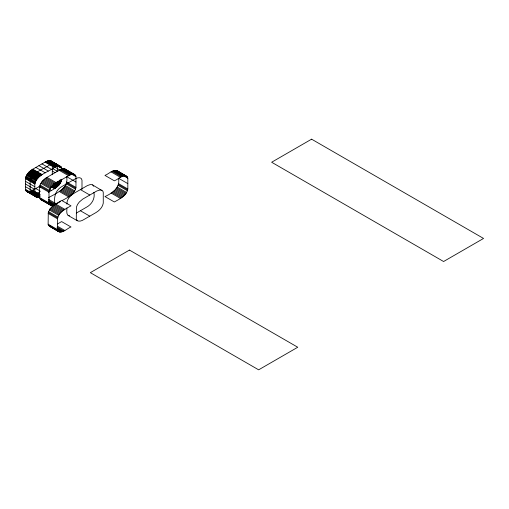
<?xml version="1.0" encoding="UTF-8"?>
<svg xmlns="http://www.w3.org/2000/svg" width="509" height="509" viewBox="0 0 509 509"><rect width="100%" height="100%" fill="white"/><g stroke="black" fill="none" stroke-linecap="round" stroke-linejoin="round"><path stroke-width="0.76" d="M36.292 197.021L25.864 190.684L25.45 189.399L25.45 178.627C26.093 174.46 29.357 171.253 32.837 169.179L45.034 162.136C47.038 161.054 50.257 159.457 52.007 161.767L61.449 167.327M26.653 191.492L27.785 191.848L30.063 191.562L39.447 196.983C37.628 197.785 34.956 197.117 34.828 194.813L34.828 184.042C36.731 174.759 47.808 172.335 54.412 167.55C56.963 165.298 62.817 165.272 61.799 170.012M57.549 223.928L61.614 221.58L70.993 226.995C68.2 227.612 59.578 236.227 57.511 229.597L57.511 218.819C58.611 212.049 65.706 208.811 70.993 205.852L61.614 200.431L53.623 205.222L51.333 205.445L40.815 199.668L39.613 197.575L39.613 186.803C40.256 182.636 43.52 179.429 47 177.355L59.197 170.311C61.201 169.236 64.42 167.633 66.17 169.942L75.548 175.363L75.962 176.648L75.962 187.42C74.861 194.19 67.767 197.428 62.48 200.393M50.194 205.082L48.991 202.996L48.991 192.217C49.634 188.05 52.898 184.85 56.378 182.769L68.575 175.726C70.579 174.651 73.799 173.047 75.548 175.363M52.262 174.721L52.421 163.052L52.007 161.767M58.707 231.684L48.546 225.468L48.126 224.183L48.291 212.514L49.857 209.084L53.623 205.222L63.001 210.637M61.799 179.244C60.698 186.014 53.604 189.253 48.317 192.217M48.355 197.715C56.187 193.356 69.249 188.235 66.584 176.617L75.962 182.031M126.626 176.133C122.109 174.587 118.145 179.467 114.34 180.822L104.962 175.408C108.767 174.053 112.724 169.173 117.242 170.719L127.409 176.935L127.823 178.226L127.823 188.998C126.722 195.768 119.628 199.006 114.34 201.971L104.962 196.557C112.088 193.401 120.741 187.35 118.444 178.195L127.823 183.609M30.063 191.562L40.294 186.02M40.236 191.46C37.717 193.083 31.437 197.136 30.139 192.109L30.139 181.338C32.042 172.055 43.119 169.624 49.723 164.846C55.296 161.232 58.802 164.254 57.11 171.151M60.444 201.564L56.378 203.912L48.342 199.267M102.061 190.315L100.235 189.94L96.844 190.964L82.706 199.134L79.315 202.016L77.489 204.503L76.445 207.087L76.286 218.755C76.853 222.528 81.529 221.148 83.673 219.672L95.877 212.628C99.35 210.554 102.621 207.348 103.263 203.18L103.263 192.408L102.843 191.117L92.154 184.665L90.093 184.621L87.465 185.55L74.295 193.115C70.458 195.411 66.596 199.286 66.908 204.103M76.331 213.08L86.492 207.214C91.76 204.389 95.329 198.504 93.879 192.377M42.298 200.037L40.815 199.668M69.593 215.797C65.706 215.663 67.01 210.344 66.908 207.952M49.328 226.27L50.811 226.639M116.72 170.483L126.098 175.898M116.109 170.356L127.409 176.935M115.416 170.343L127.664 177.514M114.652 170.439L124.037 175.853M123.808 175.904L127.823 178.226M113.831 170.642L123.21 176.063M112.947 170.967L122.332 176.381M112.031 171.368L121.409 176.782M111.057 171.889L120.436 177.304M118.444 183.584L127.823 188.998M118.285 184.474L127.664 189.889M118.031 185.346L127.409 190.767M117.242 187.058L126.626 192.472M116.72 187.904L126.098 193.318M116.109 188.731L125.488 194.145M115.416 189.545L124.794 194.96M114.652 190.328L124.037 195.742M113.831 191.079L123.21 196.493M112.947 191.766L122.332 197.187M112.031 192.427L121.409 197.848M111.057 193.032L120.436 198.446M50.696 160.729L60.603 166.379M64.859 168.905L74.766 174.555M50.391 160.666L60.991 166.78M50.086 160.602L59.464 166.023M64.249 168.784L73.627 174.199M49.736 160.596L61.513 167.474M49.392 160.589L61.576 167.614M63.555 168.765L72.933 174.18M49.201 160.615L61.64 167.76M71.782 173.62L75.803 175.936M49.01 160.64L58.395 166.055M48.819 160.659L61.723 168.116M48.629 160.685L58.013 166.099M62.792 168.861L72.176 174.275M52.421 163.052L61.799 168.473M71.273 173.938L75.962 176.648M48.221 160.787L57.6 166.201M47.808 160.889L57.186 166.309M61.971 169.071L71.349 174.485M47.369 161.054L56.747 166.468M46.923 161.213L56.308 166.628M61.086 169.389L70.471 174.803M46.465 161.417L55.844 166.831M46.007 161.614L55.386 167.028M60.17 169.79L69.548 175.211M52.421 165.749L60.463 170.388M45.517 161.875L54.902 167.289M45.034 162.136L54.412 167.55M59.197 170.311L68.575 175.726M52.421 168.441L57.784 171.539M41.986 163.898L51.364 169.312M52.421 171.132L55.099 172.685M38.938 165.654L48.317 171.069M80.397 189.59L89.775 195.004M66.584 182.006L75.962 187.42M66.424 182.896L75.803 188.317M60.177 179.798L61.513 180.574M60.113 180.021L61.449 180.79M60.049 180.237L61.385 181.013M66.17 183.774L75.548 189.189M58.987 180.708L60.991 181.866M35.884 167.416L45.269 172.831M58.592 181.56L60.603 182.718M65.381 185.48L74.766 190.894M57.657 181.592L60.336 183.138M57.396 182.018L60.075 183.564M64.859 186.326L74.238 191.74M56.416 182.044L59.769 183.978M56.111 182.457L59.464 184.392M64.249 187.153L73.627 192.567M32.837 169.179L42.215 174.593M47 177.355L56.378 182.769M55.939 182.661L59.292 184.595M55.767 182.865L59.12 184.799M32.353 169.478L41.732 174.892M55.596 183.068L58.949 185.002M55.424 183.272L58.77 185.206M63.555 187.967L72.933 193.382M31.863 169.777L41.248 175.198M46.026 177.959L55.411 183.374M55.042 183.666L58.395 185.594M31.405 170.108L40.784 175.529M53.992 183.666L58.013 185.989M62.792 188.75L72.176 194.164M30.947 170.439L40.326 175.859M45.11 178.621L54.488 184.035M53.579 184.042L57.6 186.364M30.508 170.789L39.887 176.203M53.165 184.417L57.186 186.739M61.971 189.501L71.349 194.915M30.063 171.132L39.447 176.547M44.226 179.308L53.61 184.729M53.394 185.149L56.747 187.083M29.656 171.508L39.034 176.922M52.955 185.499L56.308 187.433M61.086 190.194L70.471 195.609M29.242 171.883L38.62 177.297M43.405 180.059L52.783 185.473M52.726 185.664L56.079 187.598M29.051 172.08L38.429 177.495M52.497 185.83L55.844 187.764M28.86 172.271L38.239 177.692M52.268 185.995L55.615 187.929M28.669 172.468L38.048 177.883M52.039 186.16L55.386 188.095M60.17 190.85L69.548 196.27M28.479 172.666L37.857 178.08M42.641 180.841L52.02 186.256M51.549 186.459L54.902 188.394M28.135 173.073L37.513 178.487M51.065 186.758L54.412 188.693M59.197 191.454L68.575 196.868M27.785 173.48L37.17 178.894M41.948 181.656L51.333 187.07M27.48 173.893L36.864 179.308M27.174 174.307L36.559 179.722M41.337 182.483L50.722 187.897M26.913 174.727L36.292 180.148M26.653 175.153L36.031 180.568M40.815 183.329L50.194 188.744M26.258 176.006L35.636 181.42M49.354 189.297L51.364 190.455M25.864 176.858L35.248 182.279M40.026 185.034L49.405 190.455M25.8 177.081L35.178 182.496M25.736 177.297L35.115 182.712M25.673 177.514L35.051 182.928M25.609 177.73L34.987 183.151M39.772 185.912L49.15 191.327M25.533 178.182L34.911 183.596M25.45 178.627L34.828 184.042M39.613 186.803L48.991 192.217M38.938 186.803L40.275 187.573M80.397 210.739L89.775 216.153M25.45 181.319L34.828 186.733M35.884 188.559L39.906 190.881M25.45 184.016L34.828 189.431M32.837 190.321L40.205 194.572M25.45 186.708L39.721 194.832M55.519 203.956L64.897 209.371M31.863 190.843L39.906 195.481M48.705 200.565L55.411 204.433L54.488 204.834L48.457 201.354M31.634 190.939L39.677 195.583M31.405 191.04L40.116 196.067M54.546 204.561L63.924 209.975M31.176 191.142L39.887 196.169M30.947 191.244L39.657 196.27M30.508 191.403L39.887 196.818M48.915 202.448L53.61 205.159M29.656 191.664L39.034 197.085M25.45 189.399L34.828 194.813M39.613 197.575L48.991 202.996M29.242 191.772L38.62 197.187M48.762 203.04L52.783 205.362M25.533 189.755L34.911 195.17M28.86 191.817L38.239 197.231M25.609 190.112L37.857 197.282M39.772 198.287L52.02 205.458M25.736 190.398L37.685 197.276M52.745 205.91L62.123 211.33M25.8 190.544L37.513 197.276M25.864 190.684L37.342 197.269M40.026 198.866L51.333 205.445M26.258 191.091L36.864 197.206M27.174 191.728L36.559 197.142M41.337 199.903L50.722 205.318M68.111 215.428L77.489 220.842M51.918 206.66L61.296 212.075M51.154 207.443L60.539 212.857M50.467 208.257L59.846 213.672M49.857 209.084L59.235 214.505M49.328 209.931L58.707 215.345M48.546 211.642L57.924 217.057M48.291 212.514L57.67 217.928M48.126 213.405L57.511 218.819M57.523 226.257L64.897 230.513M57.224 227.167L63.924 231.035M56.976 227.956L63.001 231.436M57.434 229.05L62.123 231.76M48.126 224.183L57.511 229.597M57.282 229.642L61.296 231.964M48.291 224.889L60.539 232.059M48.546 225.468L57.924 230.882M50.467 226.632L59.846 232.047M49.857 226.505L59.235 231.919M117.242 170.719L118.158 171.813M92.683 184.901L93.72 186.281M81.994 189.361L81.994 180.129C81.427 176.356 76.751 177.73 74.607 179.213L62.41 186.249C55.322 190.035 53.566 197.161 55.023 204.936M311.597 139.173L271.647 162.244L443.594 261.518L483.55 238.447L311.597 139.173M129.451 250.078L90.341 272.659L258.642 369.827L297.752 347.246L129.451 250.078"/></g></svg>
